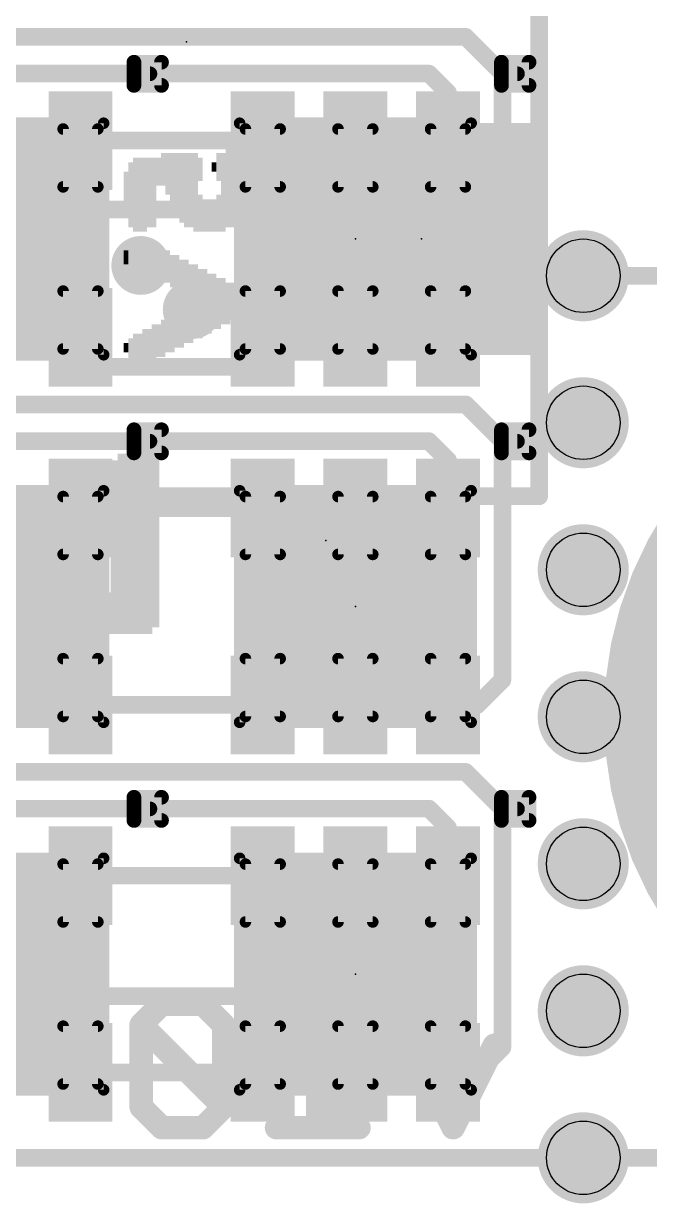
# Model space of a CAD drawing. Extents: x 0 to 108, y -62 to 34.
# Drawn here: x 28.57 to 33.97, y -0.39 to 9.8 of the extents above; entities that cross this region are included whole.
import ezdxf

# ---------------------------------------------------------------- set-up
doc = ezdxf.new("R2010")
doc.units = 0
for name, color, linetype in [('1', 12, 'CONTINUOUS'), ('15', 12, 'CONTINUOUS'), ('16', 132, 'CONTINUOUS'), ('17', 110, 'CONTINUOUS'), ('18', 110, 'CONTINUOUS'), ('2', 132, 'CONTINUOUS'), ('20', 53, 'CONTINUOUS'), ('21', 253, 'CONTINUOUS'), ('22', 253, 'CONTINUOUS'), ('23', 53, 'CONTINUOUS'), ('24', 53, 'CONTINUOUS'), ('29', 253, 'CONTINUOUS'), ('39', 12, 'CONTINUOUS'), ('47', 253, 'CONTINUOUS'), ('51', 253, 'CONTINUOUS')]:
    doc.layers.add(name, color=color, linetype=linetype)

# ---------------------------------------------------------------- blocks, each defined once
blk = doc.blocks.new('RECT')
blk.add_solid([(-0.5, -0.5), (0.5, -0.5), (-0.5, 0.5), (0.5, 0.5)])
blk = doc.blocks.new('ROUNDP')
at = {"const_width": 0.5}
blk.add_lwpolyline([(0, -0.25, 1), (0, 0.25, 1), (0, -0.25)], format="xyb", dxfattribs=at)
blk = doc.blocks.new('PIE')
at = {"const_width": 0.5}
blk.add_lwpolyline([(0, -0.25, 1), (0, 0.25, 1), (0, -0.25)], format="xyb", dxfattribs=at)
blk = doc.blocks.new('ROUNDV')
at = {"const_width": 0.5}
blk.add_lwpolyline([(0, -0.25, 1), (0, 0.25, 1), (0, -0.25)], format="xyb", dxfattribs=at)

msp = doc.modelspace()

# ---------------------------------------------------------------- linework, layer by layer
at = {"layer": '1', "const_width": 0.1524}
for points in [[(32.385, 9.6837), (8.5725, 9.6837)], [(32.7025, 9.3663), (32.385, 9.6837)], [(32.0675, 9.3663), (8.255, 9.3663)], [(32.2325, 9.2012), (32.0675, 9.3663)], [(32.7025, 7.3025), (32.7025, 9.3663)], [(32.2325, 8.7875), (32.2325, 9.2012)], [(30.6325, 8.7875), (29.0575, 8.7875)], [(31.4325, 8.7875), (31.4325, 8.3503)], [(31.4325, 8.3503), (31.2738, 8.1915)], [(29.9403, 8.1915), (28.3528, 8.1915)], [(31.2738, 8.1915), (29.9403, 8.1915)], [(31.4325, 7.0875), (31.4325, 7.5883)], [(32.4875, 7.0875), (32.7025, 7.3025)], [(29.0575, 6.9605), (29.0575, 7.0875)], [(30.6325, 7.0875), (30.6325, 6.9605)], [(32.2325, 7.0875), (32.4875, 7.0875)], [(29.1845, 6.8335), (29.0575, 6.9605)], [(30.6325, 6.9605), (30.5055, 6.8335)], [(30.5055, 6.8335), (29.1845, 6.8335)], [(32.385, 6.5088), (8.5725, 6.5088)], [(32.7025, 6.1913), (32.385, 6.5088)], [(32.0675, 6.1913), (8.255, 6.1913)], [(32.2325, 6.0263), (32.0675, 6.1913)], [(32.7025, 4.1275), (32.7025, 6.1913)], [(32.2325, 5.6125), (32.2325, 6.0263)], [(29.0575, 5.6125), (30.6325, 5.6125)], [(31.4325, 5.6125), (31.4325, 5.1435)], [(31.4325, 3.9125), (31.4325, 4.4133)], [(32.4875, 3.9125), (32.7025, 4.1275)], [(30.6325, 3.9125), (29.0575, 3.9125)], [(32.2325, 3.9125), (32.4875, 3.9125)], [(32.385, 3.3338), (8.5725, 3.3338)], [(32.7025, 3.0163), (32.385, 3.3338)], [(32.0675, 3.0163), (8.255, 3.0163)], [(32.2325, 2.8513), (32.0675, 3.0163)], [(32.7025, 0.9525), (32.7025, 3.0163)], [(32.2325, 2.4375), (32.2325, 2.8513)], [(29.0575, 2.4375), (30.6325, 2.4375)], [(31.4325, 2.4375), (31.4325, 1.9368)], [(31.2738, 1.397), (28.4163, 1.397)], [(31.4325, 1.2383), (31.2738, 1.397)], [(31.4325, 0.7375), (31.4325, 1.2383)], [(32.4875, 0.7375), (32.7025, 0.9525)], [(30.6325, 0.7375), (29.0575, 0.7375)], [(32.2325, 0.7375), (32.4875, 0.7375)]]:
    msp.add_lwpolyline(points, dxfattribs=at)
at = {"layer": '1', "const_width": 0.0762}
for points in [[(32.4119, 9.7107, 1), (32.3581, 9.6568)], [(32.385, 9.6456, 1), (32.385, 9.7218)], [(32.0944, 9.3932, 1), (32.0406, 9.3393)], [(32.0675, 9.3282, 1), (32.0675, 9.4044)], [(32.7406, 9.3663, 1), (32.6644, 9.3663)], [(32.6756, 9.3393, 1), (32.7294, 9.3932)], [(32.2706, 9.2012, 1), (32.1944, 9.2012)], [(32.2056, 9.1743, 1), (32.2594, 9.2282)], [(29.0575, 8.8256, 1), (29.0575, 8.7494)], [(30.6325, 8.7494, 1), (30.6325, 8.8256)], [(31.4706, 8.7875, 1), (31.3944, 8.7875)], [(32.1944, 8.7875, 1), (32.2706, 8.7875)], [(31.3944, 8.3503, 1), (31.4706, 8.3503)], [(31.4594, 8.3233, 1), (31.4056, 8.3772)], [(29.9403, 8.2296, 1), (29.9403, 8.1534)], [(29.9403, 8.1534, 1), (29.9403, 8.2296)], [(31.2468, 8.2184, 1), (31.3007, 8.1646)], [(31.2738, 8.1534, 1), (31.2738, 8.2296)], [(31.4706, 7.5883, 1), (31.3944, 7.5883)], [(32.6644, 7.3025, 1), (32.7406, 7.3025)], [(32.7294, 7.2756, 1), (32.6756, 7.3294)], [(29.0956, 7.0875, 1), (29.0194, 7.0875)], [(30.6706, 7.0875, 1), (30.5944, 7.0875)], [(32.2325, 7.1256, 1), (32.2325, 7.0494)], [(32.4606, 7.1144, 1), (32.5144, 7.0606)], [(32.4875, 7.0494, 1), (32.4875, 7.1256)], [(29.0844, 6.9874, 1), (29.0306, 6.9336)], [(30.6594, 6.9336, 1), (30.6056, 6.9874)], [(31.3944, 7.0875, 1), (31.4706, 7.0875)], [(29.0194, 6.9605, 1), (29.0956, 6.9605)], [(30.5944, 6.9605, 1), (30.6706, 6.9605)], [(29.1845, 6.8716, 1), (29.1845, 6.7954)], [(29.1576, 6.8066, 1), (29.2114, 6.8604)], [(30.4786, 6.8604, 1), (30.5324, 6.8066)], [(30.5055, 6.7954, 1), (30.5055, 6.8716)], [(32.4119, 6.5357, 1), (32.3581, 6.4818)], [(32.385, 6.4707, 1), (32.385, 6.5469)], [(32.0944, 6.2182, 1), (32.0406, 6.1643)], [(32.0675, 6.1532, 1), (32.0675, 6.2294)], [(32.7406, 6.1913, 1), (32.6644, 6.1913)], [(32.6756, 6.1643, 1), (32.7294, 6.2182)], [(32.2706, 6.0263, 1), (32.1944, 6.0263)], [(32.2056, 5.9993, 1), (32.2594, 6.0532)], [(29.0575, 5.6506, 1), (29.0575, 5.5744)], [(30.6325, 5.5744, 1), (30.6325, 5.6506)], [(31.4706, 5.6125, 1), (31.3944, 5.6125)], [(32.1944, 5.6125, 1), (32.2706, 5.6125)], [(31.3944, 5.1435, 1), (31.4706, 5.1435)], [(31.4706, 4.4133, 1), (31.3944, 4.4133)], [(32.7294, 4.1006, 1), (32.6756, 4.1544)], [(32.6644, 4.1275, 1), (32.7406, 4.1275)], [(29.0575, 3.9506, 1), (29.0575, 3.8744)], [(30.6325, 3.8744, 1), (30.6325, 3.9506)], [(32.2325, 3.9506, 1), (32.2325, 3.8744)], [(32.4606, 3.9394, 1), (32.5144, 3.8856)], [(32.4875, 3.8744, 1), (32.4875, 3.9506)], [(31.3944, 3.9125, 1), (31.4706, 3.9125)], [(32.4119, 3.3607, 1), (32.3581, 3.3068)], [(32.385, 3.2957, 1), (32.385, 3.3719)], [(32.0944, 3.0432, 1), (32.0406, 2.9893)], [(32.0675, 2.9782, 1), (32.0675, 3.0544)], [(32.7406, 3.0163, 1), (32.6644, 3.0163)], [(32.6756, 2.9893, 1), (32.7294, 3.0432)], [(32.2706, 2.8513, 1), (32.1944, 2.8513)], [(32.2056, 2.8243, 1), (32.2594, 2.8782)], [(29.0575, 2.4756, 1), (29.0575, 2.3994)], [(30.6325, 2.3994, 1), (30.6325, 2.4756)], [(31.4706, 2.4375, 1), (31.3944, 2.4375)], [(32.1944, 2.4375, 1), (32.2706, 2.4375)], [(31.3944, 1.9368, 1), (31.4706, 1.9368)], [(31.3007, 1.4239, 1), (31.2468, 1.3701)], [(31.2738, 1.3589, 1), (31.2738, 1.4351)], [(31.4706, 1.2383, 1), (31.3944, 1.2383)], [(31.4056, 1.2113, 1), (31.4594, 1.2652)], [(32.7294, 0.9256, 1), (32.6756, 0.9794)], [(32.6644, 0.9525, 1), (32.7406, 0.9525)], [(29.0575, 0.7756, 1), (29.0575, 0.6994)], [(30.6325, 0.6994, 1), (30.6325, 0.7756)], [(31.3944, 0.7375, 1), (31.4706, 0.7375)], [(32.2325, 0.7756, 1), (32.2325, 0.6994)], [(32.4606, 0.7644, 1), (32.5144, 0.7106)], [(32.4875, 0.6994, 1), (32.4875, 0.7756)]]:
    msp.add_lwpolyline(points, format="xyb", dxfattribs=at)
at = {"layer": '15', "const_width": 0.1524}
msp.add_lwpolyline([(40.64, 0), (0, 0)], dxfattribs=at)
at = {"layer": '16'}
for points, const_width in [([(33.02, 5.715), (33.02, 10.16)], 0.1524), ([(31.7818, 7.9375), (31.4325, 7.5883)], 0.1524), ([(32.004, 7.9375), (31.7818, 7.9375)], 0.1524), ([(32.004, 7.9375), (32.512, 7.9375)], 0.1524), ([(27.305, 5.715), (33.02, 5.715)], 0.1524), ([(29.76, 1.3281), (29.5821, 1.1501)], 0.2032), ([(30.1159, 1.3281), (29.76, 1.3281)], 0.2032), ([(30.2939, 1.1501), (30.1159, 1.3281)], 0.2032), ([(31.4633, 0.9722), (31.1074, 1.3281)], 0.2032), ([(31.1074, 1.3281), (31.1074, 0.2604)], 0.2032), ([(29.5821, 1.1501), (29.5821, 0.4383)], 0.2032), ([(30.2939, 0.4383), (29.5821, 1.1501)], 0.2032), ([(30.2939, 0.4383), (30.2939, 1.1501)], 0.2032), ([(32.2767, 0.2604), (31.9208, 0.9722)], 0.2032), ([(32.6326, 0.9722), (32.2767, 0.2604)], 0.2032), ([(29.5821, 0.4383), (29.76, 0.2604)], 0.2032), ([(30.1159, 0.2604), (30.2939, 0.4383)], 0.2032), ([(29.76, 0.2604), (30.1159, 0.2604)], 0.2032), ([(31.4633, 0.2604), (30.7514, 0.2604)], 0.2032), ([(40.64, 0), (0, 0)], 0.1524)]:
    msp.add_lwpolyline(points, dxfattribs=dict(at, const_width=const_width))
for points, const_width in [([(31.7818, 7.9756, 1), (31.7818, 7.8994)], 0.0762), ([(31.8087, 7.9106, 1), (31.7548, 7.9644)], 0.0762), ([(32.004, 7.9756, 1), (32.004, 7.8994)], 0.0762), ([(32.004, 7.8994, 1), (32.004, 7.9756)], 0.0762), ([(32.512, 7.8994, 1), (32.512, 7.9756)], 0.0762), ([(31.4056, 7.6152, 1), (31.4594, 7.5613)], 0.0762), ([(32.9819, 5.715, 1), (33.0581, 5.715)], 0.0762), ([(33.02, 5.6769, 1), (33.02, 5.7531)], 0.0762), ([(29.76, 1.3789, 1), (29.76, 1.2773)], 0.1016), ([(29.7959, 1.2921, 1), (29.7241, 1.364)], 0.1016), ([(30.1518, 1.364, 1), (30.08, 1.2921)], 0.1016), ([(30.1159, 1.2773, 1), (30.1159, 1.3789)], 0.1016), ([(31.1433, 1.364, 1), (31.0714, 1.2921)], 0.1016), ([(31.1581, 1.3281, 1), (31.0566, 1.3281)], 0.1016), ([(29.618, 1.186, 1), (29.5461, 1.1142)], 0.1016), ([(29.5461, 1.186, 1), (29.618, 1.1142)], 0.1016), ([(29.6329, 1.1501, 1), (29.5313, 1.1501)], 0.1016), ([(30.3447, 1.1501, 1), (30.2431, 1.1501)], 0.1016), ([(30.2579, 1.1142, 1), (30.3298, 1.186)], 0.1016), ([(31.4273, 0.9362, 1), (31.4992, 1.0081)], 0.1016), ([(31.9663, 0.9949, 1), (31.8754, 0.9494)], 0.1016), ([(32.6781, 0.9494, 1), (32.5872, 0.9949)], 0.1016), ([(29.618, 0.4742, 1), (29.5461, 0.4024)], 0.1016), ([(30.3298, 0.4024, 1), (30.2579, 0.4742)], 0.1016), ([(30.2579, 0.4024, 1), (30.3298, 0.4742)], 0.1016), ([(29.5313, 0.4383, 1), (29.6329, 0.4383)], 0.1016), ([(30.2431, 0.4383, 1), (30.3447, 0.4383)], 0.1016), ([(29.76, 0.3112, 1), (29.76, 0.2096)], 0.1016), ([(29.7241, 0.2244, 1), (29.7959, 0.2963)], 0.1016), ([(30.08, 0.2963, 1), (30.1518, 0.2244)], 0.1016), ([(30.1159, 0.2096, 1), (30.1159, 0.3112)], 0.1016), ([(30.7514, 0.3112, 1), (30.7514, 0.2096)], 0.1016), ([(31.0566, 0.2604, 1), (31.1581, 0.2604)], 0.1016), ([(31.4633, 0.2096, 1), (31.4633, 0.3112)], 0.1016), ([(32.2313, 0.2831, 1), (32.3222, 0.2376)], 0.1016), ([(32.2313, 0.2376, 1), (32.3222, 0.2831)], 0.1016)]:
    msp.add_lwpolyline(points, format="xyb", dxfattribs=dict(at, const_width=const_width))
at = {"layer": '2', "const_width": 0.1524}
msp.add_lwpolyline([(40.64, 0), (0, 0)], dxfattribs=at)
at = {"layer": '20', "const_width": 0.1524}
for points in [[(33.02, 17.78), (33.02, 7.62)], [(33.02, 7.62), (36.83, 7.62)], [(3.81, 0), (36.83, 0)]]:
    msp.add_lwpolyline(points, dxfattribs=at)
at = {"layer": '20', "const_width": 0.0762}
for points in [[(33.02, 7.6581, 1), (33.02, 7.5819)], [(32.9819, 7.62, 1), (33.0581, 7.62)]]:
    msp.add_lwpolyline(points, format="xyb", dxfattribs=at)
at = {"layer": '20'}
for centre in [(33.401, 7.62), (33.401, 6.35), (33.401, 5.08), (33.401, 3.81), (33.401, 2.54), (33.401, 1.27), (33.401, 0)]:
    msp.add_circle(centre, 0.3175, dxfattribs=at)
at = {"layer": '21', "const_width": 0.127}
for points in [[(29.5195, 9.3645), (29.5195, 9.4645)], [(29.5195, 9.4645), (29.7575, 9.4645)], [(29.7575, 9.4645), (29.7575, 9.2645)], [(32.6945, 9.3645), (32.6945, 9.4645)], [(32.6945, 9.4645), (32.9325, 9.4645)], [(32.9325, 9.4645), (32.9325, 9.2645)], [(29.6575, 9.3645), (29.5195, 9.3645)], [(29.5195, 9.2645), (29.5195, 9.3645)], [(32.8325, 9.3645), (32.6945, 9.3645)], [(32.6945, 9.2645), (32.6945, 9.3645)], [(29.7575, 9.2645), (29.5195, 9.2645)], [(32.9325, 9.2645), (32.6945, 9.2645)], [(29.5195, 6.1895), (29.5195, 6.2895)], [(29.5195, 6.2895), (29.7575, 6.2895)], [(29.7575, 6.2895), (29.7575, 6.0895)], [(32.6945, 6.1895), (32.6945, 6.2895)], [(32.6945, 6.2895), (32.9325, 6.2895)], [(32.9325, 6.2895), (32.9325, 6.0895)], [(29.6575, 6.1895), (29.5195, 6.1895)], [(29.5195, 6.0895), (29.5195, 6.1895)], [(32.8325, 6.1895), (32.6945, 6.1895)], [(32.6945, 6.0895), (32.6945, 6.1895)], [(29.7575, 6.0895), (29.5195, 6.0895)], [(32.9325, 6.0895), (32.6945, 6.0895)], [(29.5195, 3.0145), (29.5195, 3.1145)], [(29.5195, 3.1145), (29.7575, 3.1145)], [(29.7575, 3.1145), (29.7575, 2.9145)], [(32.6945, 3.0145), (32.6945, 3.1145)], [(32.6945, 3.1145), (32.9325, 3.1145)], [(32.9325, 3.1145), (32.9325, 2.9145)], [(29.6575, 3.0145), (29.5195, 3.0145)], [(29.5195, 2.9145), (29.5195, 3.0145)], [(32.8325, 3.0145), (32.6945, 3.0145)], [(32.6945, 2.9145), (32.6945, 3.0145)], [(29.7575, 2.9145), (29.5195, 2.9145)], [(32.9325, 2.9145), (32.6945, 2.9145)]]:
    msp.add_lwpolyline(points, dxfattribs=at)
at = {"layer": '21', "const_width": 0.0635}
for points in [[(29.5195, 9.4963, 1), (29.5195, 9.4328)], [(29.5512, 9.4645, 1), (29.4878, 9.4645)], [(29.7892, 9.4645, 1), (29.7258, 9.4645)], [(29.7575, 9.4328, 1), (29.7575, 9.4963)], [(32.7263, 9.4645, 1), (32.6628, 9.4645)], [(32.6945, 9.4963, 1), (32.6945, 9.4328)], [(32.9643, 9.4645, 1), (32.9008, 9.4645)], [(32.9325, 9.4328, 1), (32.9325, 9.4963)], [(29.5195, 9.3963, 1), (29.5195, 9.3327)], [(29.5512, 9.3645, 1), (29.4878, 9.3645)], [(29.4878, 9.3645, 1), (29.5512, 9.3645)], [(29.6575, 9.3327, 1), (29.6575, 9.3963)], [(32.6945, 9.3963, 1), (32.6945, 9.3327)], [(32.7263, 9.3645, 1), (32.6628, 9.3645)], [(32.6628, 9.3645, 1), (32.7263, 9.3645)], [(32.8325, 9.3327, 1), (32.8325, 9.3963)], [(29.5195, 9.2963, 1), (29.5195, 9.2327)], [(29.4878, 9.2645, 1), (29.5512, 9.2645)], [(29.7258, 9.2645, 1), (29.7892, 9.2645)], [(29.7575, 9.2327, 1), (29.7575, 9.2963)], [(32.6945, 9.2963, 1), (32.6945, 9.2327)], [(32.6628, 9.2645, 1), (32.7263, 9.2645)], [(32.9008, 9.2645, 1), (32.9643, 9.2645)], [(32.9325, 9.2327, 1), (32.9325, 9.2963)], [(29.5195, 6.3213, 1), (29.5195, 6.2578)], [(29.5512, 6.2895, 1), (29.4878, 6.2895)], [(29.7892, 6.2895, 1), (29.7258, 6.2895)], [(29.7575, 6.2578, 1), (29.7575, 6.3213)], [(32.6945, 6.3213, 1), (32.6945, 6.2578)], [(32.7263, 6.2895, 1), (32.6628, 6.2895)], [(32.9643, 6.2895, 1), (32.9008, 6.2895)], [(32.9325, 6.2578, 1), (32.9325, 6.3213)], [(29.5195, 6.2213, 1), (29.5195, 6.1578)], [(29.5512, 6.1895, 1), (29.4878, 6.1895)], [(29.4878, 6.1895, 1), (29.5512, 6.1895)], [(29.6575, 6.1578, 1), (29.6575, 6.2213)], [(32.6945, 6.2213, 1), (32.6945, 6.1578)], [(32.7263, 6.1895, 1), (32.6628, 6.1895)], [(32.6628, 6.1895, 1), (32.7263, 6.1895)], [(32.8325, 6.1578, 1), (32.8325, 6.2213)], [(29.5195, 6.1212, 1), (29.5195, 6.0578)], [(29.4878, 6.0895, 1), (29.5512, 6.0895)], [(29.7258, 6.0895, 1), (29.7892, 6.0895)], [(29.7575, 6.0578, 1), (29.7575, 6.1212)], [(32.6945, 6.1212, 1), (32.6945, 6.0578)], [(32.6628, 6.0895, 1), (32.7263, 6.0895)], [(32.9008, 6.0895, 1), (32.9643, 6.0895)], [(32.9325, 6.0578, 1), (32.9325, 6.1212)], [(29.5195, 3.1463, 1), (29.5195, 3.0827)], [(29.5512, 3.1145, 1), (29.4878, 3.1145)], [(29.7892, 3.1145, 1), (29.7258, 3.1145)], [(29.7575, 3.0827, 1), (29.7575, 3.1463)], [(32.6945, 3.1463, 1), (32.6945, 3.0827)], [(32.7263, 3.1145, 1), (32.6628, 3.1145)], [(32.9643, 3.1145, 1), (32.9008, 3.1145)], [(32.9325, 3.0827, 1), (32.9325, 3.1463)], [(29.5195, 3.0463, 1), (29.5195, 2.9827)], [(29.5512, 3.0145, 1), (29.4878, 3.0145)], [(29.6575, 2.9827, 1), (29.6575, 3.0463)], [(32.6945, 3.0463, 1), (32.6945, 2.9827)], [(32.7263, 3.0145, 1), (32.6628, 3.0145)], [(32.8325, 2.9827, 1), (32.8325, 3.0463)], [(29.5195, 2.9463, 1), (29.5195, 2.8828)], [(29.4878, 3.0145, 1), (29.5512, 3.0145)], [(29.7575, 2.8828, 1), (29.7575, 2.9463)], [(32.6628, 3.0145, 1), (32.7263, 3.0145)], [(32.6945, 2.9463, 1), (32.6945, 2.8828)], [(32.9325, 2.8828, 1), (32.9325, 2.9463)], [(29.4878, 2.9145, 1), (29.5512, 2.9145)], [(29.7258, 2.9145, 1), (29.7892, 2.9145)], [(32.6628, 2.9145, 1), (32.7263, 2.9145)], [(32.9008, 2.9145, 1), (32.9643, 2.9145)]]:
    msp.add_lwpolyline(points, format="xyb", dxfattribs=at)
at = {"layer": '23'}
for p in [(31.4325, 7.9375), (31.4325, 4.7625), (31.4325, 1.5875)]:
    msp.add_point(p, dxfattribs=at)
at = {"layer": '24'}
for p in [(29.972, 9.6393), (32.004, 7.9375), (31.1785, 5.334)]:
    msp.add_point(p, dxfattribs=at)
at = {"layer": '29', "const_width": 0.3937}
for points in [[(33.401, 7.4231, 1), (33.401, 7.8169, 1), (33.401, 7.4231)], [(33.401, 6.1532, 1), (33.401, 6.5469, 1), (33.401, 6.1532)], [(33.401, 4.8831, 1), (33.401, 5.2769, 1), (33.401, 4.8831)], [(33.401, 3.6132, 1), (33.401, 4.0069, 1), (33.401, 3.6132)], [(33.401, 2.3432, 1), (33.401, 2.7369, 1), (33.401, 2.3432)], [(33.401, 1.0732, 1), (33.401, 1.4668, 1), (33.401, 1.0732)], [(33.401, -0.1968, 1), (33.401, 0.1968, 1), (33.401, -0.1968)]]:
    msp.add_lwpolyline(points, format="xyb", dxfattribs=at)
at = {"layer": '47', "const_width": 0.13}
msp.add_lwpolyline([(33.02, 0), (47.67, 0)], dxfattribs=at)
at = {"layer": '47', "const_width": 0.065}
msp.add_lwpolyline([(33.02, 0.0325, 1), (33.02, -0.0325)], format="xyb", dxfattribs=at)
at = {"layer": '51', "const_width": 0.1}
for points in [[(27.2575, 8.9375), (29.2575, 8.9375)], [(29.2575, 8.9375), (29.2575, 6.9375)], [(30.4325, 6.9375), (30.4325, 8.9375)], [(30.4325, 8.9375), (32.4325, 8.9375)], [(32.4325, 8.9375), (32.4325, 6.9375)], [(29.2075, 8.8875), (28.9075, 8.8875)], [(28.9075, 8.8875), (28.9075, 8.3875)], [(29.2075, 8.3875), (29.2075, 8.8875)], [(30.7825, 8.8875), (30.4825, 8.8875)], [(30.4825, 8.8875), (30.4825, 8.3875)], [(30.7825, 8.3875), (30.7825, 8.8875)], [(31.5825, 8.8875), (31.2825, 8.8875)], [(31.2825, 8.8875), (31.2825, 8.3875)], [(31.5825, 8.3875), (31.5825, 8.8875)], [(32.3825, 8.8875), (32.0825, 8.8875)], [(32.0825, 8.8875), (32.0825, 8.3875)], [(32.3825, 8.3875), (32.3825, 8.8875)], [(28.9075, 8.3875), (29.2075, 8.3875)], [(30.4825, 8.3875), (30.7825, 8.3875)], [(31.2825, 8.3875), (31.5825, 8.3875)], [(32.0825, 8.3875), (32.3825, 8.3875)], [(28.9075, 7.4875), (28.9075, 6.9875)], [(29.2075, 7.4875), (28.9075, 7.4875)], [(29.2075, 6.9875), (29.2075, 7.4875)], [(30.4825, 6.9875), (30.4825, 7.4875)], [(30.4825, 7.4875), (30.7825, 7.4875)], [(30.7825, 7.4875), (30.7825, 6.9875)], [(31.2825, 6.9875), (31.2825, 7.4875)], [(31.2825, 7.4875), (31.5825, 7.4875)], [(31.5825, 7.4875), (31.5825, 6.9875)], [(32.0825, 7.4875), (32.0825, 6.9875)], [(32.3825, 7.4875), (32.0825, 7.4875)], [(32.3825, 6.9875), (32.3825, 7.4875)], [(28.9075, 6.9875), (29.2075, 6.9875)], [(30.7825, 6.9875), (30.4825, 6.9875)], [(31.5825, 6.9875), (31.2825, 6.9875)], [(32.0825, 6.9875), (32.3825, 6.9875)], [(29.2575, 6.9375), (27.2575, 6.9375)], [(32.4325, 6.9375), (30.4325, 6.9375)], [(27.2575, 5.7625), (29.2575, 5.7625)], [(29.2575, 5.7625), (29.2575, 3.7625)], [(30.4325, 3.7625), (30.4325, 5.7625)], [(30.4325, 5.7625), (32.4325, 5.7625)], [(32.4325, 5.7625), (32.4325, 3.7625)], [(29.2075, 5.7125), (28.9075, 5.7125)], [(28.9075, 5.7125), (28.9075, 5.2125)], [(29.2075, 5.2125), (29.2075, 5.7125)], [(30.7825, 5.7125), (30.4825, 5.7125)], [(30.4825, 5.7125), (30.4825, 5.2125)], [(30.7825, 5.2125), (30.7825, 5.7125)], [(31.5825, 5.7125), (31.2825, 5.7125)], [(31.2825, 5.7125), (31.2825, 5.2125)], [(31.5825, 5.2125), (31.5825, 5.7125)], [(32.3825, 5.7125), (32.0825, 5.7125)], [(32.0825, 5.7125), (32.0825, 5.2125)], [(32.3825, 5.2125), (32.3825, 5.7125)], [(28.9075, 5.2125), (29.2075, 5.2125)], [(30.4825, 5.2125), (30.7825, 5.2125)], [(31.2825, 5.2125), (31.5825, 5.2125)], [(32.0825, 5.2125), (32.3825, 5.2125)], [(28.9075, 4.3125), (28.9075, 3.8125)], [(29.2075, 4.3125), (28.9075, 4.3125)], [(29.2075, 3.8125), (29.2075, 4.3125)], [(30.4825, 3.8125), (30.4825, 4.3125)], [(30.4825, 4.3125), (30.7825, 4.3125)], [(30.7825, 4.3125), (30.7825, 3.8125)], [(31.2825, 3.8125), (31.2825, 4.3125)], [(31.2825, 4.3125), (31.5825, 4.3125)], [(31.5825, 4.3125), (31.5825, 3.8125)], [(32.0825, 4.3125), (32.0825, 3.8125)], [(32.3825, 4.3125), (32.0825, 4.3125)], [(32.3825, 3.8125), (32.3825, 4.3125)], [(29.2575, 3.7625), (27.2575, 3.7625)], [(28.9075, 3.8125), (29.2075, 3.8125)], [(32.4325, 3.7625), (30.4325, 3.7625)], [(30.7825, 3.8125), (30.4825, 3.8125)], [(31.5825, 3.8125), (31.2825, 3.8125)], [(32.0825, 3.8125), (32.3825, 3.8125)], [(27.2575, 2.5875), (29.2575, 2.5875)], [(29.2075, 2.5375), (28.9075, 2.5375)], [(28.9075, 2.5375), (28.9075, 2.0375)], [(29.2075, 2.0375), (29.2075, 2.5375)], [(29.2575, 2.5875), (29.2575, 0.5875)], [(30.4325, 0.5875), (30.4325, 2.5875)], [(30.4325, 2.5875), (32.4325, 2.5875)], [(30.7825, 2.5375), (30.4825, 2.5375)], [(30.4825, 2.5375), (30.4825, 2.0375)], [(30.7825, 2.0375), (30.7825, 2.5375)], [(31.5825, 2.5375), (31.2825, 2.5375)], [(31.2825, 2.5375), (31.2825, 2.0375)], [(31.5825, 2.0375), (31.5825, 2.5375)], [(32.3825, 2.5375), (32.0825, 2.5375)], [(32.0825, 2.5375), (32.0825, 2.0375)], [(32.3825, 2.0375), (32.3825, 2.5375)], [(32.4325, 2.5875), (32.4325, 0.5875)], [(28.9075, 2.0375), (29.2075, 2.0375)], [(30.4825, 2.0375), (30.7825, 2.0375)], [(31.2825, 2.0375), (31.5825, 2.0375)], [(32.0825, 2.0375), (32.3825, 2.0375)], [(28.9075, 1.1375), (28.9075, 0.6375)], [(29.2075, 1.1375), (28.9075, 1.1375)], [(29.2075, 0.6375), (29.2075, 1.1375)], [(30.4825, 0.6375), (30.4825, 1.1375)], [(30.4825, 1.1375), (30.7825, 1.1375)], [(30.7825, 1.1375), (30.7825, 0.6375)], [(31.2825, 0.6375), (31.2825, 1.1375)], [(31.2825, 1.1375), (31.5825, 1.1375)], [(31.5825, 1.1375), (31.5825, 0.6375)], [(32.0825, 1.1375), (32.0825, 0.6375)], [(32.3825, 1.1375), (32.0825, 1.1375)], [(32.3825, 0.6375), (32.3825, 1.1375)], [(29.2575, 0.5875), (27.2575, 0.5875)], [(28.9075, 0.6375), (29.2075, 0.6375)], [(32.4325, 0.5875), (30.4325, 0.5875)], [(30.7825, 0.6375), (30.4825, 0.6375)], [(31.5825, 0.6375), (31.2825, 0.6375)], [(32.0825, 0.6375), (32.3825, 0.6375)]]:
    msp.add_lwpolyline(points, dxfattribs=at)
at = {"layer": '51', "const_width": 0.05}
for points in [[(29.2825, 8.9375, 1), (29.2325, 8.9375)], [(29.2575, 8.9125, 1), (29.2575, 8.9625)], [(30.4575, 8.9375, 1), (30.4075, 8.9375)], [(30.4325, 8.9625, 1), (30.4325, 8.9125)], [(32.4575, 8.9375, 1), (32.4075, 8.9375)], [(32.4325, 8.9125, 1), (32.4325, 8.9625)], [(28.9075, 8.9125, 1), (28.9075, 8.8625)], [(28.9325, 8.8875, 1), (28.8825, 8.8875)], [(29.2325, 8.8875, 1), (29.1825, 8.8875)], [(29.2075, 8.8625, 1), (29.2075, 8.9125)], [(30.4825, 8.9125, 1), (30.4825, 8.8625)], [(30.5075, 8.8875, 1), (30.4575, 8.8875)], [(30.8075, 8.8875, 1), (30.7575, 8.8875)], [(30.7825, 8.8625, 1), (30.7825, 8.9125)], [(31.2825, 8.9125, 1), (31.2825, 8.8625)], [(31.3075, 8.8875, 1), (31.2575, 8.8875)], [(31.6075, 8.8875, 1), (31.5575, 8.8875)], [(31.5825, 8.8625, 1), (31.5825, 8.9125)], [(32.0825, 8.9125, 1), (32.0825, 8.8625)], [(32.1075, 8.8875, 1), (32.0575, 8.8875)], [(32.4075, 8.8875, 1), (32.3575, 8.8875)], [(32.3825, 8.8625, 1), (32.3825, 8.9125)], [(28.9075, 8.4125, 1), (28.9075, 8.3625)], [(28.8825, 8.3875, 1), (28.9325, 8.3875)], [(29.1825, 8.3875, 1), (29.2325, 8.3875)], [(29.2075, 8.3625, 1), (29.2075, 8.4125)], [(30.4825, 8.4125, 1), (30.4825, 8.3625)], [(30.4575, 8.3875, 1), (30.5075, 8.3875)], [(30.7575, 8.3875, 1), (30.8075, 8.3875)], [(30.7825, 8.3625, 1), (30.7825, 8.4125)], [(31.2825, 8.4125, 1), (31.2825, 8.3625)], [(31.2575, 8.3875, 1), (31.3075, 8.3875)], [(31.5575, 8.3875, 1), (31.6075, 8.3875)], [(31.5825, 8.3625, 1), (31.5825, 8.4125)], [(32.0825, 8.4125, 1), (32.0825, 8.3625)], [(32.0575, 8.3875, 1), (32.1075, 8.3875)], [(32.3575, 8.3875, 1), (32.4075, 8.3875)], [(32.3825, 8.3625, 1), (32.3825, 8.4125)], [(28.9325, 7.4875, 1), (28.8825, 7.4875)], [(28.9075, 7.5125, 1), (28.9075, 7.4625)], [(29.2325, 7.4875, 1), (29.1825, 7.4875)], [(29.2075, 7.4625, 1), (29.2075, 7.5125)], [(30.5075, 7.4875, 1), (30.4575, 7.4875)], [(30.4825, 7.5125, 1), (30.4825, 7.4625)], [(30.8075, 7.4875, 1), (30.7575, 7.4875)], [(30.7825, 7.4625, 1), (30.7825, 7.5125)], [(31.3075, 7.4875, 1), (31.2575, 7.4875)], [(31.2825, 7.5125, 1), (31.2825, 7.4625)], [(31.6075, 7.4875, 1), (31.5575, 7.4875)], [(31.5825, 7.4625, 1), (31.5825, 7.5125)], [(32.1075, 7.4875, 1), (32.0575, 7.4875)], [(32.0825, 7.5125, 1), (32.0825, 7.4625)], [(32.4075, 7.4875, 1), (32.3575, 7.4875)], [(32.3825, 7.4625, 1), (32.3825, 7.5125)], [(28.9075, 7.0125, 1), (28.9075, 6.9625)], [(29.2075, 6.9625, 1), (29.2075, 7.0125)], [(30.4825, 7.0125, 1), (30.4825, 6.9625)], [(30.7825, 6.9625, 1), (30.7825, 7.0125)], [(31.2825, 7.0125, 1), (31.2825, 6.9625)], [(31.5825, 6.9625, 1), (31.5825, 7.0125)], [(32.0825, 7.0125, 1), (32.0825, 6.9625)], [(32.3825, 6.9625, 1), (32.3825, 7.0125)], [(28.8825, 6.9875, 1), (28.9325, 6.9875)], [(29.1825, 6.9875, 1), (29.2325, 6.9875)], [(29.2325, 6.9375, 1), (29.2825, 6.9375)], [(29.2575, 6.9125, 1), (29.2575, 6.9625)], [(30.4325, 6.9625, 1), (30.4325, 6.9125)], [(30.4075, 6.9375, 1), (30.4575, 6.9375)], [(30.4575, 6.9875, 1), (30.5075, 6.9875)], [(30.7575, 6.9875, 1), (30.8075, 6.9875)], [(31.2575, 6.9875, 1), (31.3075, 6.9875)], [(31.5575, 6.9875, 1), (31.6075, 6.9875)], [(32.0575, 6.9875, 1), (32.1075, 6.9875)], [(32.3575, 6.9875, 1), (32.4075, 6.9875)], [(32.4075, 6.9375, 1), (32.4575, 6.9375)], [(32.4325, 6.9125, 1), (32.4325, 6.9625)], [(29.2825, 5.7625, 1), (29.2325, 5.7625)], [(29.2575, 5.7375, 1), (29.2575, 5.7875)], [(30.4575, 5.7625, 1), (30.4075, 5.7625)], [(30.4325, 5.7875, 1), (30.4325, 5.7375)], [(32.4575, 5.7625, 1), (32.4075, 5.7625)], [(32.4325, 5.7375, 1), (32.4325, 5.7875)], [(28.9075, 5.7375, 1), (28.9075, 5.6875)], [(28.9325, 5.7125, 1), (28.8825, 5.7125)], [(29.2325, 5.7125, 1), (29.1825, 5.7125)], [(29.2075, 5.6875, 1), (29.2075, 5.7375)], [(30.4825, 5.7375, 1), (30.4825, 5.6875)], [(30.5075, 5.7125, 1), (30.4575, 5.7125)], [(30.8075, 5.7125, 1), (30.7575, 5.7125)], [(30.7825, 5.6875, 1), (30.7825, 5.7375)], [(31.2825, 5.7375, 1), (31.2825, 5.6875)], [(31.3075, 5.7125, 1), (31.2575, 5.7125)], [(31.6075, 5.7125, 1), (31.5575, 5.7125)], [(31.5825, 5.6875, 1), (31.5825, 5.7375)], [(32.0825, 5.7375, 1), (32.0825, 5.6875)], [(32.1075, 5.7125, 1), (32.0575, 5.7125)], [(32.4075, 5.7125, 1), (32.3575, 5.7125)], [(32.3825, 5.6875, 1), (32.3825, 5.7375)], [(28.9075, 5.2375, 1), (28.9075, 5.1875)], [(28.8825, 5.2125, 1), (28.9325, 5.2125)], [(29.1825, 5.2125, 1), (29.2325, 5.2125)], [(29.2075, 5.1875, 1), (29.2075, 5.2375)], [(30.4825, 5.2375, 1), (30.4825, 5.1875)], [(30.4575, 5.2125, 1), (30.5075, 5.2125)], [(30.7575, 5.2125, 1), (30.8075, 5.2125)], [(30.7825, 5.1875, 1), (30.7825, 5.2375)], [(31.2825, 5.2375, 1), (31.2825, 5.1875)], [(31.2575, 5.2125, 1), (31.3075, 5.2125)], [(31.5575, 5.2125, 1), (31.6075, 5.2125)], [(31.5825, 5.1875, 1), (31.5825, 5.2375)], [(32.0825, 5.2375, 1), (32.0825, 5.1875)], [(32.0575, 5.2125, 1), (32.1075, 5.2125)], [(32.3575, 5.2125, 1), (32.4075, 5.2125)], [(32.3825, 5.1875, 1), (32.3825, 5.2375)], [(28.9325, 4.3125, 1), (28.8825, 4.3125)], [(28.9075, 4.3375, 1), (28.9075, 4.2875)], [(29.2325, 4.3125, 1), (29.1825, 4.3125)], [(29.2075, 4.2875, 1), (29.2075, 4.3375)], [(30.5075, 4.3125, 1), (30.4575, 4.3125)], [(30.4825, 4.3375, 1), (30.4825, 4.2875)], [(30.8075, 4.3125, 1), (30.7575, 4.3125)], [(30.7825, 4.2875, 1), (30.7825, 4.3375)], [(31.3075, 4.3125, 1), (31.2575, 4.3125)], [(31.2825, 4.3375, 1), (31.2825, 4.2875)], [(31.6075, 4.3125, 1), (31.5575, 4.3125)], [(31.5825, 4.2875, 1), (31.5825, 4.3375)], [(32.1075, 4.3125, 1), (32.0575, 4.3125)], [(32.0825, 4.3375, 1), (32.0825, 4.2875)], [(32.4075, 4.3125, 1), (32.3575, 4.3125)], [(32.3825, 4.2875, 1), (32.3825, 4.3375)], [(28.9075, 3.8375, 1), (28.9075, 3.7875)], [(28.8825, 3.8125, 1), (28.9325, 3.8125)], [(29.1825, 3.8125, 1), (29.2325, 3.8125)], [(29.2075, 3.7875, 1), (29.2075, 3.8375)], [(29.2325, 3.7625, 1), (29.2825, 3.7625)], [(29.2575, 3.7375, 1), (29.2575, 3.7875)], [(30.4325, 3.7875, 1), (30.4325, 3.7375)], [(30.4075, 3.7625, 1), (30.4575, 3.7625)], [(30.4825, 3.8375, 1), (30.4825, 3.7875)], [(30.4575, 3.8125, 1), (30.5075, 3.8125)], [(30.7575, 3.8125, 1), (30.8075, 3.8125)], [(30.7825, 3.7875, 1), (30.7825, 3.8375)], [(31.2825, 3.8375, 1), (31.2825, 3.7875)], [(31.2575, 3.8125, 1), (31.3075, 3.8125)], [(31.5575, 3.8125, 1), (31.6075, 3.8125)], [(31.5825, 3.7875, 1), (31.5825, 3.8375)], [(32.0825, 3.8375, 1), (32.0825, 3.7875)], [(32.0575, 3.8125, 1), (32.1075, 3.8125)], [(32.3575, 3.8125, 1), (32.4075, 3.8125)], [(32.3825, 3.7875, 1), (32.3825, 3.8375)], [(32.4075, 3.7625, 1), (32.4575, 3.7625)], [(32.4325, 3.7375, 1), (32.4325, 3.7875)], [(28.9075, 2.5625, 1), (28.9075, 2.5125)], [(28.9325, 2.5375, 1), (28.8825, 2.5375)], [(29.2325, 2.5375, 1), (29.1825, 2.5375)], [(29.2075, 2.5125, 1), (29.2075, 2.5625)], [(29.2825, 2.5875, 1), (29.2325, 2.5875)], [(29.2575, 2.5625, 1), (29.2575, 2.6125)], [(30.4575, 2.5875, 1), (30.4075, 2.5875)], [(30.4325, 2.6125, 1), (30.4325, 2.5625)], [(30.4825, 2.5625, 1), (30.4825, 2.5125)], [(30.5075, 2.5375, 1), (30.4575, 2.5375)], [(30.8075, 2.5375, 1), (30.7575, 2.5375)], [(30.7825, 2.5125, 1), (30.7825, 2.5625)], [(31.2825, 2.5625, 1), (31.2825, 2.5125)], [(31.3075, 2.5375, 1), (31.2575, 2.5375)], [(31.6075, 2.5375, 1), (31.5575, 2.5375)], [(31.5825, 2.5125, 1), (31.5825, 2.5625)], [(32.0825, 2.5625, 1), (32.0825, 2.5125)], [(32.1075, 2.5375, 1), (32.0575, 2.5375)], [(32.4075, 2.5375, 1), (32.3575, 2.5375)], [(32.3825, 2.5125, 1), (32.3825, 2.5625)], [(32.4575, 2.5875, 1), (32.4075, 2.5875)], [(32.4325, 2.5625, 1), (32.4325, 2.6125)], [(28.9075, 2.0625, 1), (28.9075, 2.0125)], [(28.8825, 2.0375, 1), (28.9325, 2.0375)], [(29.1825, 2.0375, 1), (29.2325, 2.0375)], [(29.2075, 2.0125, 1), (29.2075, 2.0625)], [(30.4825, 2.0625, 1), (30.4825, 2.0125)], [(30.4575, 2.0375, 1), (30.5075, 2.0375)], [(30.7575, 2.0375, 1), (30.8075, 2.0375)], [(30.7825, 2.0125, 1), (30.7825, 2.0625)], [(31.2825, 2.0625, 1), (31.2825, 2.0125)], [(31.2575, 2.0375, 1), (31.3075, 2.0375)], [(31.5575, 2.0375, 1), (31.6075, 2.0375)], [(31.5825, 2.0125, 1), (31.5825, 2.0625)], [(32.0825, 2.0625, 1), (32.0825, 2.0125)], [(32.0575, 2.0375, 1), (32.1075, 2.0375)], [(32.3575, 2.0375, 1), (32.4075, 2.0375)], [(32.3825, 2.0125, 1), (32.3825, 2.0625)], [(28.9325, 1.1375, 1), (28.8825, 1.1375)], [(28.9075, 1.1625, 1), (28.9075, 1.1125)], [(29.2325, 1.1375, 1), (29.1825, 1.1375)], [(29.2075, 1.1125, 1), (29.2075, 1.1625)], [(30.5075, 1.1375, 1), (30.4575, 1.1375)], [(30.4825, 1.1625, 1), (30.4825, 1.1125)], [(30.8075, 1.1375, 1), (30.7575, 1.1375)], [(30.7825, 1.1125, 1), (30.7825, 1.1625)], [(31.3075, 1.1375, 1), (31.2575, 1.1375)], [(31.2825, 1.1625, 1), (31.2825, 1.1125)], [(31.6075, 1.1375, 1), (31.5575, 1.1375)], [(31.5825, 1.1125, 1), (31.5825, 1.1625)], [(32.1075, 1.1375, 1), (32.0575, 1.1375)], [(32.0825, 1.1625, 1), (32.0825, 1.1125)], [(32.4075, 1.1375, 1), (32.3575, 1.1375)], [(32.3825, 1.1125, 1), (32.3825, 1.1625)], [(28.9075, 0.6625, 1), (28.9075, 0.6125)], [(28.8825, 0.6375, 1), (28.9325, 0.6375)], [(29.1825, 0.6375, 1), (29.2325, 0.6375)], [(29.2075, 0.6125, 1), (29.2075, 0.6625)], [(29.2325, 0.5875, 1), (29.2825, 0.5875)], [(29.2575, 0.5625, 1), (29.2575, 0.6125)], [(30.4325, 0.6125, 1), (30.4325, 0.5625)], [(30.4075, 0.5875, 1), (30.4575, 0.5875)], [(30.4825, 0.6625, 1), (30.4825, 0.6125)], [(30.4575, 0.6375, 1), (30.5075, 0.6375)], [(30.7575, 0.6375, 1), (30.8075, 0.6375)], [(30.7825, 0.6125, 1), (30.7825, 0.6625)], [(31.2825, 0.6625, 1), (31.2825, 0.6125)], [(31.2575, 0.6375, 1), (31.3075, 0.6375)], [(31.5575, 0.6375, 1), (31.6075, 0.6375)], [(31.5825, 0.6125, 1), (31.5825, 0.6625)], [(32.0825, 0.6625, 1), (32.0825, 0.6125)], [(32.0575, 0.6375, 1), (32.1075, 0.6375)], [(32.3575, 0.6375, 1), (32.4075, 0.6375)], [(32.3825, 0.6125, 1), (32.3825, 0.6625)], [(32.4075, 0.5875, 1), (32.4575, 0.5875)], [(32.4325, 0.5625, 1), (32.4325, 0.6125)]]:
    msp.add_lwpolyline(points, format="xyb", dxfattribs=at)

# ---------------------------------------------------------------- block references
at = {"layer": '1', "xscale": 0.7, "yscale": 0.4, "rotation": 90}
for p in [(29.0575, 8.7875), (30.6325, 8.7875), (31.4325, 8.7875), (32.2325, 8.7875), (29.0575, 7.0875), (30.6325, 7.0875), (31.4325, 7.0875), (32.2325, 7.0875), (29.0575, 5.6125), (30.6325, 5.6125), (31.4325, 5.6125), (32.2325, 5.6125), (29.0575, 3.9125), (30.6325, 3.9125), (31.4325, 3.9125), (32.2325, 3.9125), (29.0575, 2.4375), (30.6325, 2.4375), (31.4325, 2.4375), (32.2325, 2.4375), (29.0575, 0.7375), (30.6325, 0.7375), (31.4325, 0.7375), (32.2325, 0.7375)]:
    msp.add_blockref('RECT', p, dxfattribs=at)
at = {"layer": '16', "xscale": 2, "yscale": 2}
msp.add_blockref('PIE', (32.004, 7.9375), dxfattribs=at)
at = {"layer": '16', "xscale": 2.0066, "yscale": 1.016, "rotation": 270}
msp.add_blockref('RECT', (32.512, 7.9375), dxfattribs=at)
at = {"layer": '17', "xscale": 6.35, "yscale": 6.35}
msp.add_blockref('ROUNDP', (36.83, 3.81), dxfattribs=at)
msp.add_blockref('ROUNDP', (36.83, 3.81), dxfattribs=at)
at = {"layer": '18', "xscale": 0.508, "yscale": 0.508}
for p in [(31.9151, 7.9502), (31.9151, 7.9502), (29.5783, 7.7089), (29.5783, 7.7089), (31.4325, 7.5883), (31.4325, 7.5883), (30.0228, 7.3279), (30.0228, 7.3279), (31.4325, 5.1435), (31.4325, 5.1435), (31.4325, 4.4133), (31.4325, 4.4133), (31.4325, 1.9368), (31.4325, 1.9368)]:
    msp.add_blockref('ROUNDV', p, dxfattribs=at)
at = {"layer": '22'}
for p, xscale, yscale, rotation in [((29.772, 8.5393), 0.28, 0.04, 270), ((29.812, 8.4993), 0.36, 0.04, 270), ((29.852, 8.4393), 0.48, 0.04, 270), ((29.892, 8.3993), 0.56, 0.04, 270), ((29.932, 8.3793), 0.6, 0.04, 270), ((29.972, 8.3593), 0.64, 0.04, 270), ((30.012, 8.3593), 0.64, 0.04, 270), ((30.052, 8.3393), 0.68, 0.04, 270), ((30.252, 8.5593), 0.24, 0.04, 270), ((30.292, 8.3393), 0.68, 0.04, 270), ((30.332, 8.3793), 0.68, 0.04, 270), ((30.372, 8.3793), 0.68, 0.04, 270), ((30.412, 8.3793), 0.6, 0.04, 270), ((29.492, 8.3193), 0.56, 0.04, 270), ((29.532, 8.3193), 0.64, 0.04, 270), ((29.572, 8.3193), 0.64, 0.04, 270), ((29.612, 8.3193), 0.64, 0.04, 270), ((29.652, 8.3393), 0.6, 0.04, 270), ((29.692, 8.3393), 0.6, 0.04, 270), ((29.732, 8.5193), 0.24, 0.04, 270), ((30.092, 8.5393), 0.2, 0.04, 270), ((30.212, 8.5593), 0.08, 0.04, 270), ((30.452, 8.3793), 0.52, 0.04, 270), ((29.452, 8.3193), 0.4, 0.04, 270), ((30.492, 8.3793), 0.36, 0.04, 270), ((30.532, 8.3593), 0.16, 0.04, 270), ((30.092, 8.1593), 0.32, 0.04, 270), ((30.132, 8.1393), 0.28, 0.04, 270), ((30.172, 8.1393), 0.28, 0.04, 270), ((30.212, 8.1393), 0.28, 0.04, 270), ((30.252, 8.1593), 0.32, 0.04, 270), ((29.572, 7.7993), 0.32, 0.04, 270), ((29.492, 7.7793), 0.2, 0.04, 270), ((29.532, 7.7993), 0.24, 0.04, 270), ((29.612, 7.7793), 0.28, 0.04, 270), ((29.652, 7.7793), 0.28, 0.04, 270), ((29.692, 7.7393), 0.28, 0.04, 270), ((29.732, 7.7393), 0.28, 0.04, 270), ((29.452, 7.7793), 0.12, 0.04, 270), ((29.772, 7.6993), 0.28, 0.04, 270), ((29.812, 7.6993), 0.28, 0.04, 270), ((29.852, 7.6593), 0.28, 0.04, 270), ((29.892, 7.6593), 0.28, 0.04, 270), ((29.932, 7.6193), 0.28, 0.04, 270), ((29.972, 7.6193), 0.28, 0.04, 270), ((30.012, 7.5793), 0.28, 0.04, 270), ((30.052, 7.5793), 0.28, 0.04, 270), ((30.092, 7.5593), 0.24, 0.04, 270), ((30.132, 7.3993), 0.56, 0.04, 270), ((30.172, 7.3793), 0.52, 0.04, 270), ((30.212, 7.3993), 0.48, 0.04, 270), ((30.252, 7.3793), 0.44, 0.04, 270), ((30.292, 7.3993), 0.4, 0.04, 270), ((30.332, 7.3793), 0.36, 0.04, 270), ((30.372, 7.3993), 0.32, 0.04, 270), ((30.412, 7.3993), 0.32, 0.04, 270), ((30.452, 7.3993), 0.24, 0.04, 270), ((30.492, 7.3993), 0.16, 0.04, 270), ((30.052, 7.2193), 0.28, 0.04, 270), ((30.092, 7.2193), 0.28, 0.04, 270), ((29.772, 7.0793), 0.32, 0.04, 270), ((29.812, 7.0993), 0.28, 0.04, 270), ((29.852, 7.1193), 0.32, 0.04, 270), ((29.892, 7.1393), 0.28, 0.04, 270), ((29.932, 7.1393), 0.28, 0.04, 270), ((29.972, 7.1793), 0.28, 0.04, 270), ((30.012, 7.1793), 0.28, 0.04, 270), ((29.612, 6.9993), 0.32, 0.04, 270), ((29.652, 7.0193), 0.28, 0.04, 270), ((29.692, 7.0393), 0.32, 0.04, 270), ((29.732, 7.0593), 0.28, 0.04, 270), ((29.452, 6.9993), 0.08, 0.04, 270), ((29.492, 6.9793), 0.2, 0.04, 270), ((29.532, 6.9793), 0.28, 0.04, 270), ((29.572, 6.9793), 0.28, 0.04, 270), ((29.5285, 6.114), 0.06, 0.06, 180), ((29.5285, 5.994), 0.42, 0.06, 180), ((29.5285, 6.054), 0.3, 0.06, 180), ((29.5285, 5.934), 0.42, 0.06, 180), ((29.5285, 5.874), 0.42, 0.06, 180), ((29.5285, 5.814), 0.42, 0.06, 180), ((29.5285, 5.754), 0.42, 0.06, 180), ((29.5285, 5.694), 0.42, 0.06, 180), ((29.5285, 5.634), 0.42, 0.06, 180), ((29.5285, 5.574), 0.42, 0.06, 180), ((29.5285, 5.514), 0.42, 0.06, 180), ((29.5285, 5.454), 0.42, 0.06, 180), ((29.5285, 5.394), 0.42, 0.06, 180), ((29.5285, 5.334), 0.42, 0.06, 180), ((29.5285, 5.274), 0.42, 0.06, 180), ((29.5285, 5.214), 0.42, 0.06, 180), ((29.5285, 5.154), 0.42, 0.06, 180), ((29.5285, 5.094), 0.42, 0.06, 180), ((29.5285, 5.034), 0.42, 0.06, 180), ((29.5285, 4.974), 0.42, 0.06, 180), ((29.5285, 4.914), 0.42, 0.06, 180), ((29.1685, 4.794), 1.14, 0.06, 180), ((29.2285, 4.854), 1.02, 0.06, 180), ((29.1685, 4.734), 1.14, 0.06, 180), ((29.1685, 4.674), 1.14, 0.06, 180), ((29.1685, 4.614), 1.14, 0.06, 180), ((29.1385, 4.554), 1.08, 0.06, 180)]:
    msp.add_blockref('RECT', p, dxfattribs=dict(at, xscale=xscale, yscale=yscale, rotation=rotation))
at = {"layer": '29', "xscale": 0.8524, "yscale": 0.5524, "rotation": 90}
for p in [(29.0575, 8.7875), (30.6325, 8.7875), (31.4325, 8.7875), (32.2325, 8.7875), (29.0575, 7.0875), (30.6325, 7.0875), (31.4325, 7.0875), (32.2325, 7.0875), (29.0575, 5.6125), (30.6325, 5.6125), (31.4325, 5.6125), (32.2325, 5.6125), (29.0575, 3.9125), (30.6325, 3.9125), (31.4325, 3.9125), (32.2325, 3.9125), (29.0575, 2.4375), (30.6325, 2.4375), (31.4325, 2.4375), (32.2325, 2.4375), (29.0575, 0.7375), (30.6325, 0.7375), (31.4325, 0.7375), (32.2325, 0.7375)]:
    msp.add_blockref('RECT', p, dxfattribs=at)
at = {"layer": '29', "xscale": 6.5024, "yscale": 6.5024}
msp.add_blockref('ROUNDP', (36.83, 3.81), dxfattribs=at)
at = {"layer": '39', "xscale": 2.032, "yscale": 2.032}
for p in [(28.2575, 7.9375), (31.4325, 7.9375), (28.2575, 4.7625), (31.4325, 4.7625), (28.2575, 1.5875), (31.4325, 1.5875)]:
    msp.add_blockref('RECT', p, dxfattribs=at)
at = {"layer": '51', "xscale": 0.508, "yscale": 0.254}
for p in [(31.4325, 7.8105), (31.4325, 4.6355), (31.4325, 1.4605)]:
    msp.add_blockref('RECT', p, dxfattribs=at)

doc.saveas('drawing.dxf')
